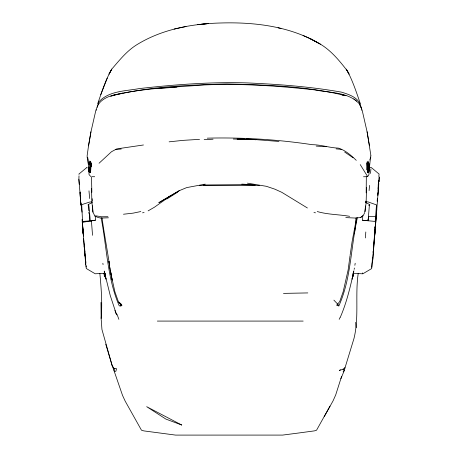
<?xml version="1.0" encoding="UTF-8"?>
<svg xmlns="http://www.w3.org/2000/svg" width="458" height="458" viewBox="0 0 458 458"><rect width="100%" height="100%" fill="white"/><g stroke="black" fill="none" stroke-linecap="round" stroke-linejoin="round"><path stroke-width="0.69" d="M375.205 226.567L374.947 231.45L374.896 230.58M104.928 276.901L104.962 273.735M113.544 367.74L114.403 371.581L115.897 371.192L116.555 368.673L113.206 368.186L112.29 366.039L101.945 329.497L101.149 318.499L100.989 302.435M367.98 172.775L366.835 167.725L367.058 163.369L368.1 161.084L369.303 165.87L369.245 170.782L367.98 172.775L367.551 170.113M353.542 276.621L353.61 273.26M373.041 252.553L373.07 251.202M82.016 212.151L81.072 204.497L81.724 204.669L82.658 223.899M362.541 272.894L362.524 273.821L352.815 273.203M78.919 178.757L78.994 175.843M366.56 187.597L366.137 202.281L365.037 211.659M378.039 191.015L378.279 184.225L378.88 180.784M369.251 167.239L371.341 167.582L379.104 174.051L378.789 176.445M90.472 172.197L89.625 171.441L89.957 162.825L90.867 162.184L89.883 161.124L89.173 164.37L89.957 162.825L90.472 172.197L89.883 172.529L89.012 171.435L88.709 167.021L89.339 168.618L89.012 171.435L90.472 172.197L90.003 171.418L90.592 169.849L90.907 163.231M90.684 166.855L90.867 162.184L89.596 163.827M343.242 368.667L343.202 369.686L344.33 370.43L340.872 378.76M367.682 172.134L368.043 162.808L367.018 162.018L368.69 162.83L369.096 166.838L368.415 171.435L367.682 172.134L369.245 170.782L368.415 168.355L369.303 165.87M101.149 318.499C102.443 303.436 101.264 288.5 99.867 273.506M372.503 257.665L371.684 268.571L362.925 273.752M372.783 259.331L375.543 222.697M365.702 202.516L365.77 201.136M366.182 192.847L366.331 176.845M368.587 164.903L368.69 162.83L368.043 162.808L368.415 171.435M378.978 181.62L379.224 176.868L378.938 181.878M378.159 188.633L378.228 187.374M340.449 369.795L339.321 370.453L344.742 368.696L353.96 338.554C359.267 317.188 354.979 294.952 358.253 273.254M367.287 170.937L367.116 162.584M89.367 220.241L89.579 216.628L89.299 213.989L88.612 212.478M373.533 247.486L374.415 236.305M376.768 209.712L374.421 238.927L374.787 232.91M374.867 231.576L374.947 230.237M370.505 173.433L370.934 168.928M90.821 166.798L90.913 165.453M375.308 225.273L376.058 217.121L375.245 220.808L376.505 204.898L368.037 201.909L365.982 201.789M357.194 217.533L357.097 218.941C350.708 247.847 351.171 278.59 338.846 305.933L336.836 305.125L339.744 301.496L343.174 291.712L348.12 270.037L350.049 255.661M375.268 221.443L362.496 220.229L362.822 215.563M365.387 237.937L365.805 231.977M377.163 201.222L377.363 198.503M374.421 238.927L375.388 226.046M377.902 195.348L378.818 183.452M378.234 191.163L372.549 262.302M373.516 245.706L373.631 244.332M377.644 194.994L377.816 192.875M344.502 368.341L344.33 370.43L343.088 371.873M369.096 190.614L369.537 185.387M378.554 182.21L378.669 180.836M368.106 220.727L369.388 205.207L368.833 205.465L369.841 204.64L365.702 202.568M344.742 368.696L344.868 367.322M369.52 166.918L370.219 160.077M355.998 218.019L355.345 224.3L352.076 241.858L350.152 254.974M364.831 211.848L365.53 205.974M96.346 110.252C97.05 102.271 105.042 97.485 112.09 95.51C142.117 88.222 173.227 87.306 203.907 84.965C240.851 83.327 277.806 85.852 314.52 89.865C328.512 92.699 344.788 91.829 356.536 101.029M354.395 233.906L356.622 218.06M96.02 109.639L90.953 131.801L88.526 145.873L87.152 155.577L87.186 157.386L87.942 159.676M371.804 267.289L372.131 262.858M354.87 265.314L355.185 263.264M97.153 107.304L98.831 101.911C108.878 90.741 125.578 91.148 139.312 88.577C175.191 84.564 211.275 81.764 247.4 82.921C278.848 84.295 310.341 86.636 341.365 92.115C349.231 94.531 359.679 97.749 360.893 107.304M90.953 131.801L88.526 145.873M353.902 270.741C350.433 286.49 346.74 302.457 340.294 317.28M354.143 269.384L354.389 268.027M370.144 159.304L370.888 155.8M370.797 157.077L369.852 159.991M92.545 235.303L91.405 220.727L83.058 221.426L82.858 222.262L95.47 220.172L95.436 216.193M83.15 232.069L83.27 234.061L83.144 230.214M374.821 227.678L375.108 226.527M341.634 376.281L335.697 394.939L333.063 400.836L324.212 416.688M97.697 103.691C101.779 91.961 105.529 79.915 111.781 69.112C119.223 60.513 126.391 51.416 136.066 45.205C161.313 29.341 191.633 23.701 221.077 22.98C255.243 21.995 290.939 26.432 320.715 44.357C331.5 50.964 339.721 61.051 347.347 70.927C352.878 81.324 356.53 92.59 360.349 103.691M82.675 222.536L83.058 221.426M100.771 94.669L107.275 78.072M368.415 168.355L369.096 166.838M339.172 319.352L340.082 317.417M364.751 212.501L363.457 215.226L360.778 217.493L355.442 218.054L345.773 217.602M89.883 172.529L90.667 170.914L91.171 163.443M329.995 406.126L316.558 430.194L314.411 430.881L298.232 433.062L282.62 435.089L175.609 435.1L143.829 430.898L141.459 430.176L125.177 401.122L122.521 395.363L113.721 369.841L114.821 368.261M363.486 176.765L367.671 176.645L368.919 174.67L369.635 163.953M360.778 217.493L361.471 216.56M99.06 163.237L111.517 151.713L116.716 148.913L143.463 144.98M205.247 184.127L186.681 187.603L179.255 190.683L170.765 195.652L154.443 207.211L148.134 210.857M101.086 217.59C106.857 246.988 107.172 278.103 119.252 305.858L120.878 305.978L121.868 305.303L121.278 304.043M166.769 199.035L177.584 192.205M336.836 305.125L337.975 304.438L333.888 300.139M170.765 195.652L158.811 202.711L179.255 190.683M89.928 221.008L95.47 220.172M88.823 210.915L88.159 204.606L92.264 202.545M110.693 96.483L112.468 95.745M81.724 204.669L89.591 202.075L92.127 201.835M113.057 95.499C150.207 86.465 188.822 85.022 226.91 83.906C266.281 84.959 306.333 86.03 344.725 95.459M112.09 95.51L122.664 93.066M174.16 29.066L186.022 26.535M140.824 211.539L133.129 213.142L123.465 214.23M142.564 212.815L144.093 212.564M91.491 188.627L91.915 201.989L92.928 212.071L94.869 216.067L96.352 215.907L101.682 216.783L107.922 216.708M169.122 141.837L183.097 140.36L199.539 139.346M115.851 149.508L121.244 148.999M105.432 273.26L95.207 273.781L86.276 268.502L85.566 262.881M155.577 88.68L176.931 87.134M204.176 139.673L213.044 139.209M108.472 217.796L100.749 218.077L98.115 217.504L94.869 216.067M283.479 293.389L307.805 292.925M203.203 184.975L241.177 184.677L255.232 185.003M199.31 185.507L259.434 185.519M375.715 216.508L368.478 216.565L368.684 220.235M207.291 138.156C242.391 137.286 277.428 139.444 312.138 144.682C321.047 144.722 329.445 147.797 338.353 148.106C345.441 150.298 351.028 155.302 356.272 160.34M303.162 321.081L157.34 321.081M233.299 139.032L249.146 139.404M89.012 171.435L89.625 171.441M92.001 176.679L94.697 176.736M245.001 139.209L237.078 138.992L256.062 139.724L250.532 139.467M87.186 157.386L87.793 157.409M241.778 184.11L253.555 184.763M316.209 146.085L326.21 146.697M342.046 95.138L345.979 95.401M246.461 138.9L278.996 141.448M362.496 220.229L368.352 220.756L367.929 219.222M336.126 148.879L341.742 149.394M313.953 212.564L315.482 212.815M247.406 183.148L266.379 186.309L274.874 189.171L281.807 192.331L307.404 207.984M349.654 216.313C338.891 214.447 327.859 214.642 317.222 211.539M278.058 27.806L281 28.425M310.913 39.004L303.104 35.484M320.715 44.357L310.57 38.856L317.972 42.88M344.662 152.033L353.026 157.729M367.671 176.645L360.228 164.594M366.417 169.002L367.362 169.678L368.049 171.424L367.093 162.687M353.891 98.905L359.112 103.428L361.465 107.991L359.112 103.428M88.159 204.606L88.743 205.121L89.092 207.508L90.278 220.808M118.513 302.2L121.868 305.303L118.324 301.53L114.872 291.712L109.903 269.195L108.941 261.306L109.645 265.491M90.776 176.53L89.075 174.613L87.839 158.027M89.883 161.124L90.724 162.424L91.228 165.493L90.678 164.388L91.302 166.397M337.821 304.33L338.846 305.933M79.011 174.378L78.845 174.114L86.946 167.41L87.112 167.897M118.874 319.352L117.053 314.32M114.918 310.444L116.613 314.927L110.241 295.507L104.195 271.033M119.784 302.686L120.878 305.978M105.752 344.198L112.29 366.039M362.026 109.639L367.093 131.801L370.894 155.577M103.84 273.203L104.51 276.701M361.207 107.493L361.7 110.252M369.52 145.873L367.093 131.801M109.668 266.127C107.338 250.074 104.252 234.13 102.048 218.077M109.909 267.524L110.155 268.926M110.401 270.329L112.107 280.136L110.819 272.464M110.349 269.676L110.584 271.067M102.861 263.264L103.073 264.632M87.827 160.077L88.348 164.079M86.075 265.646L86.236 266.968M355.643 322.363L356.267 327.688M80.236 192.016L80.379 193.391M85.257 255.283L85.446 257.39M88.984 190.854L89.648 198.509M84.759 249.621L84.948 251.745M85.698 264.375L82.068 219.422M79.932 192.52L80.963 205.293M84.822 251.402L85.789 262.629M84.186 246.095L85.022 256.125M113.092 366.789L113.206 368.186M82.257 221.798L83.19 233.236M80.923 204.709L78.885 179.17L79.268 184.288M82.503 223.023L83.27 234.061M83.637 238.813L84.604 251.293M82.669 226.258L83.402 236.088M367.11 163.369L367.287 166.065M92.527 205.808L92.928 212.071M91.846 192.297L91.508 176.868M92.167 198.698L92.276 200.827M84.427 244.062L84.512 246.123M81.077 203.1L81.14 204.497M85.726 260.888L85.829 263.665M83.093 230.431L83.133 231.525M352.236 278.521L352.122 279.151L353.679 271.749L352.236 278.521M110.458 71.459L108.987 74.144L111.781 69.112L110.458 71.459M208.31 23.564L197.845 24.635L208.31 23.564M181.712 425.013L165.899 419.093L146.686 406.681L181.712 425.013M347.588 71.459L346.265 69.112L349.059 74.144L347.588 71.459M105.815 278.521L104.367 271.749L105.924 279.151L105.815 278.521"/></g></svg>
